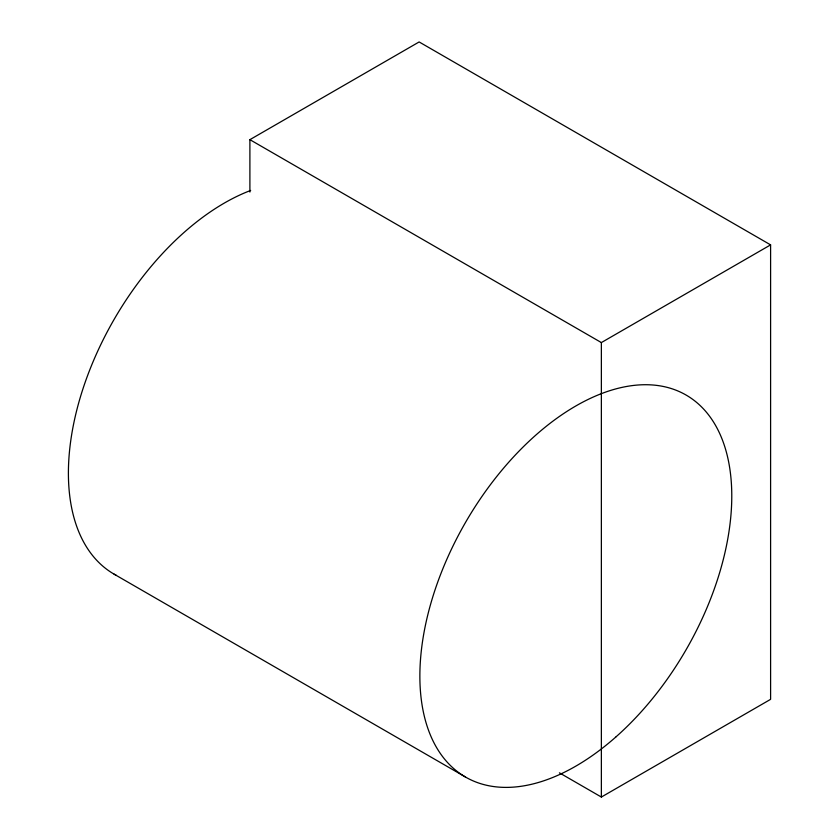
<?xml version="1.0" encoding="UTF-8"?>
<svg xmlns="http://www.w3.org/2000/svg" width="839" height="839" viewBox="0 0 839 839"><rect width="100%" height="100%" fill="white"/><g stroke="black" fill="none" stroke-linecap="round" stroke-linejoin="round"><path stroke-width="1.26" d="M249.896 192.047L249.896 139.662L419.133 41.95L770.601 244.873L770.601 699.338L601.364 797.05L559.414 772.834M249.896 139.662L601.364 342.574L770.601 244.873M114.073 574.138L465.54 777.05M601.364 342.574L601.364 797.05M116.296 575.365A220.542 127.329 -60 0 1 85.138 382.353A220.542 127.329 -60 0 1 250.672 190.443M616.183 736.694A220.542 127.329 -60 0 0 686.092 395.054A220.542 127.329 -60 0 0 425.184 626.418A220.542 127.329 -60 0 0 616.183 736.694"/></g></svg>
